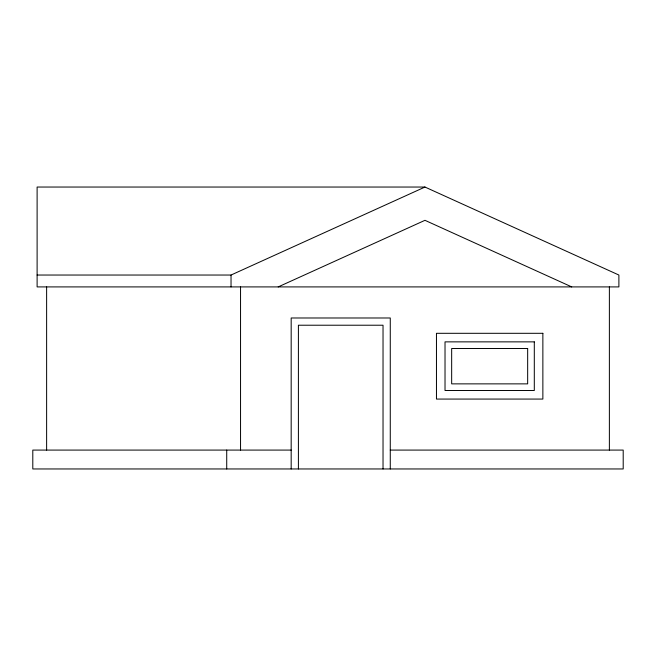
<?xml version="1.0" encoding="UTF-8"?>
<svg xmlns="http://www.w3.org/2000/svg" width="656" height="656" viewBox="0 0 656 656"><rect width="100%" height="100%" fill="white"/><g stroke="black" fill="none" stroke-linecap="round" stroke-linejoin="round"><path stroke-width="0.98" d="M37.113 275.036L231.035 275.036L424.965 187.042L618.887 275.036L618.887 286.91L37.113 286.91L37.113 187.042L424.965 187.042M278.193 286.91L424.965 220.318L571.729 286.91M291.174 450.082L32.8 450.082L32.8 468.958L623.2 468.958L623.2 450.082L390.271 450.082M609.375 286.91L609.375 450.082M390.271 468.958L390.271 317.988L291.174 317.988L291.174 468.958M383.03 468.958L383.03 325.22L298.406 325.22L298.406 468.958M240.547 286.91L240.547 450.082M231.035 275.036L231.035 286.91M226.722 450.082L226.722 468.958M46.625 286.91L46.625 450.082M542.865 333.305L436.461 333.305L436.461 399.069L542.865 399.069L542.865 333.305M534.304 341.866L445.022 341.866L445.022 390.5L534.304 390.5L534.304 341.866M527.662 348.508L451.664 348.508L451.664 383.867L527.662 383.867L527.662 348.508"/></g></svg>
